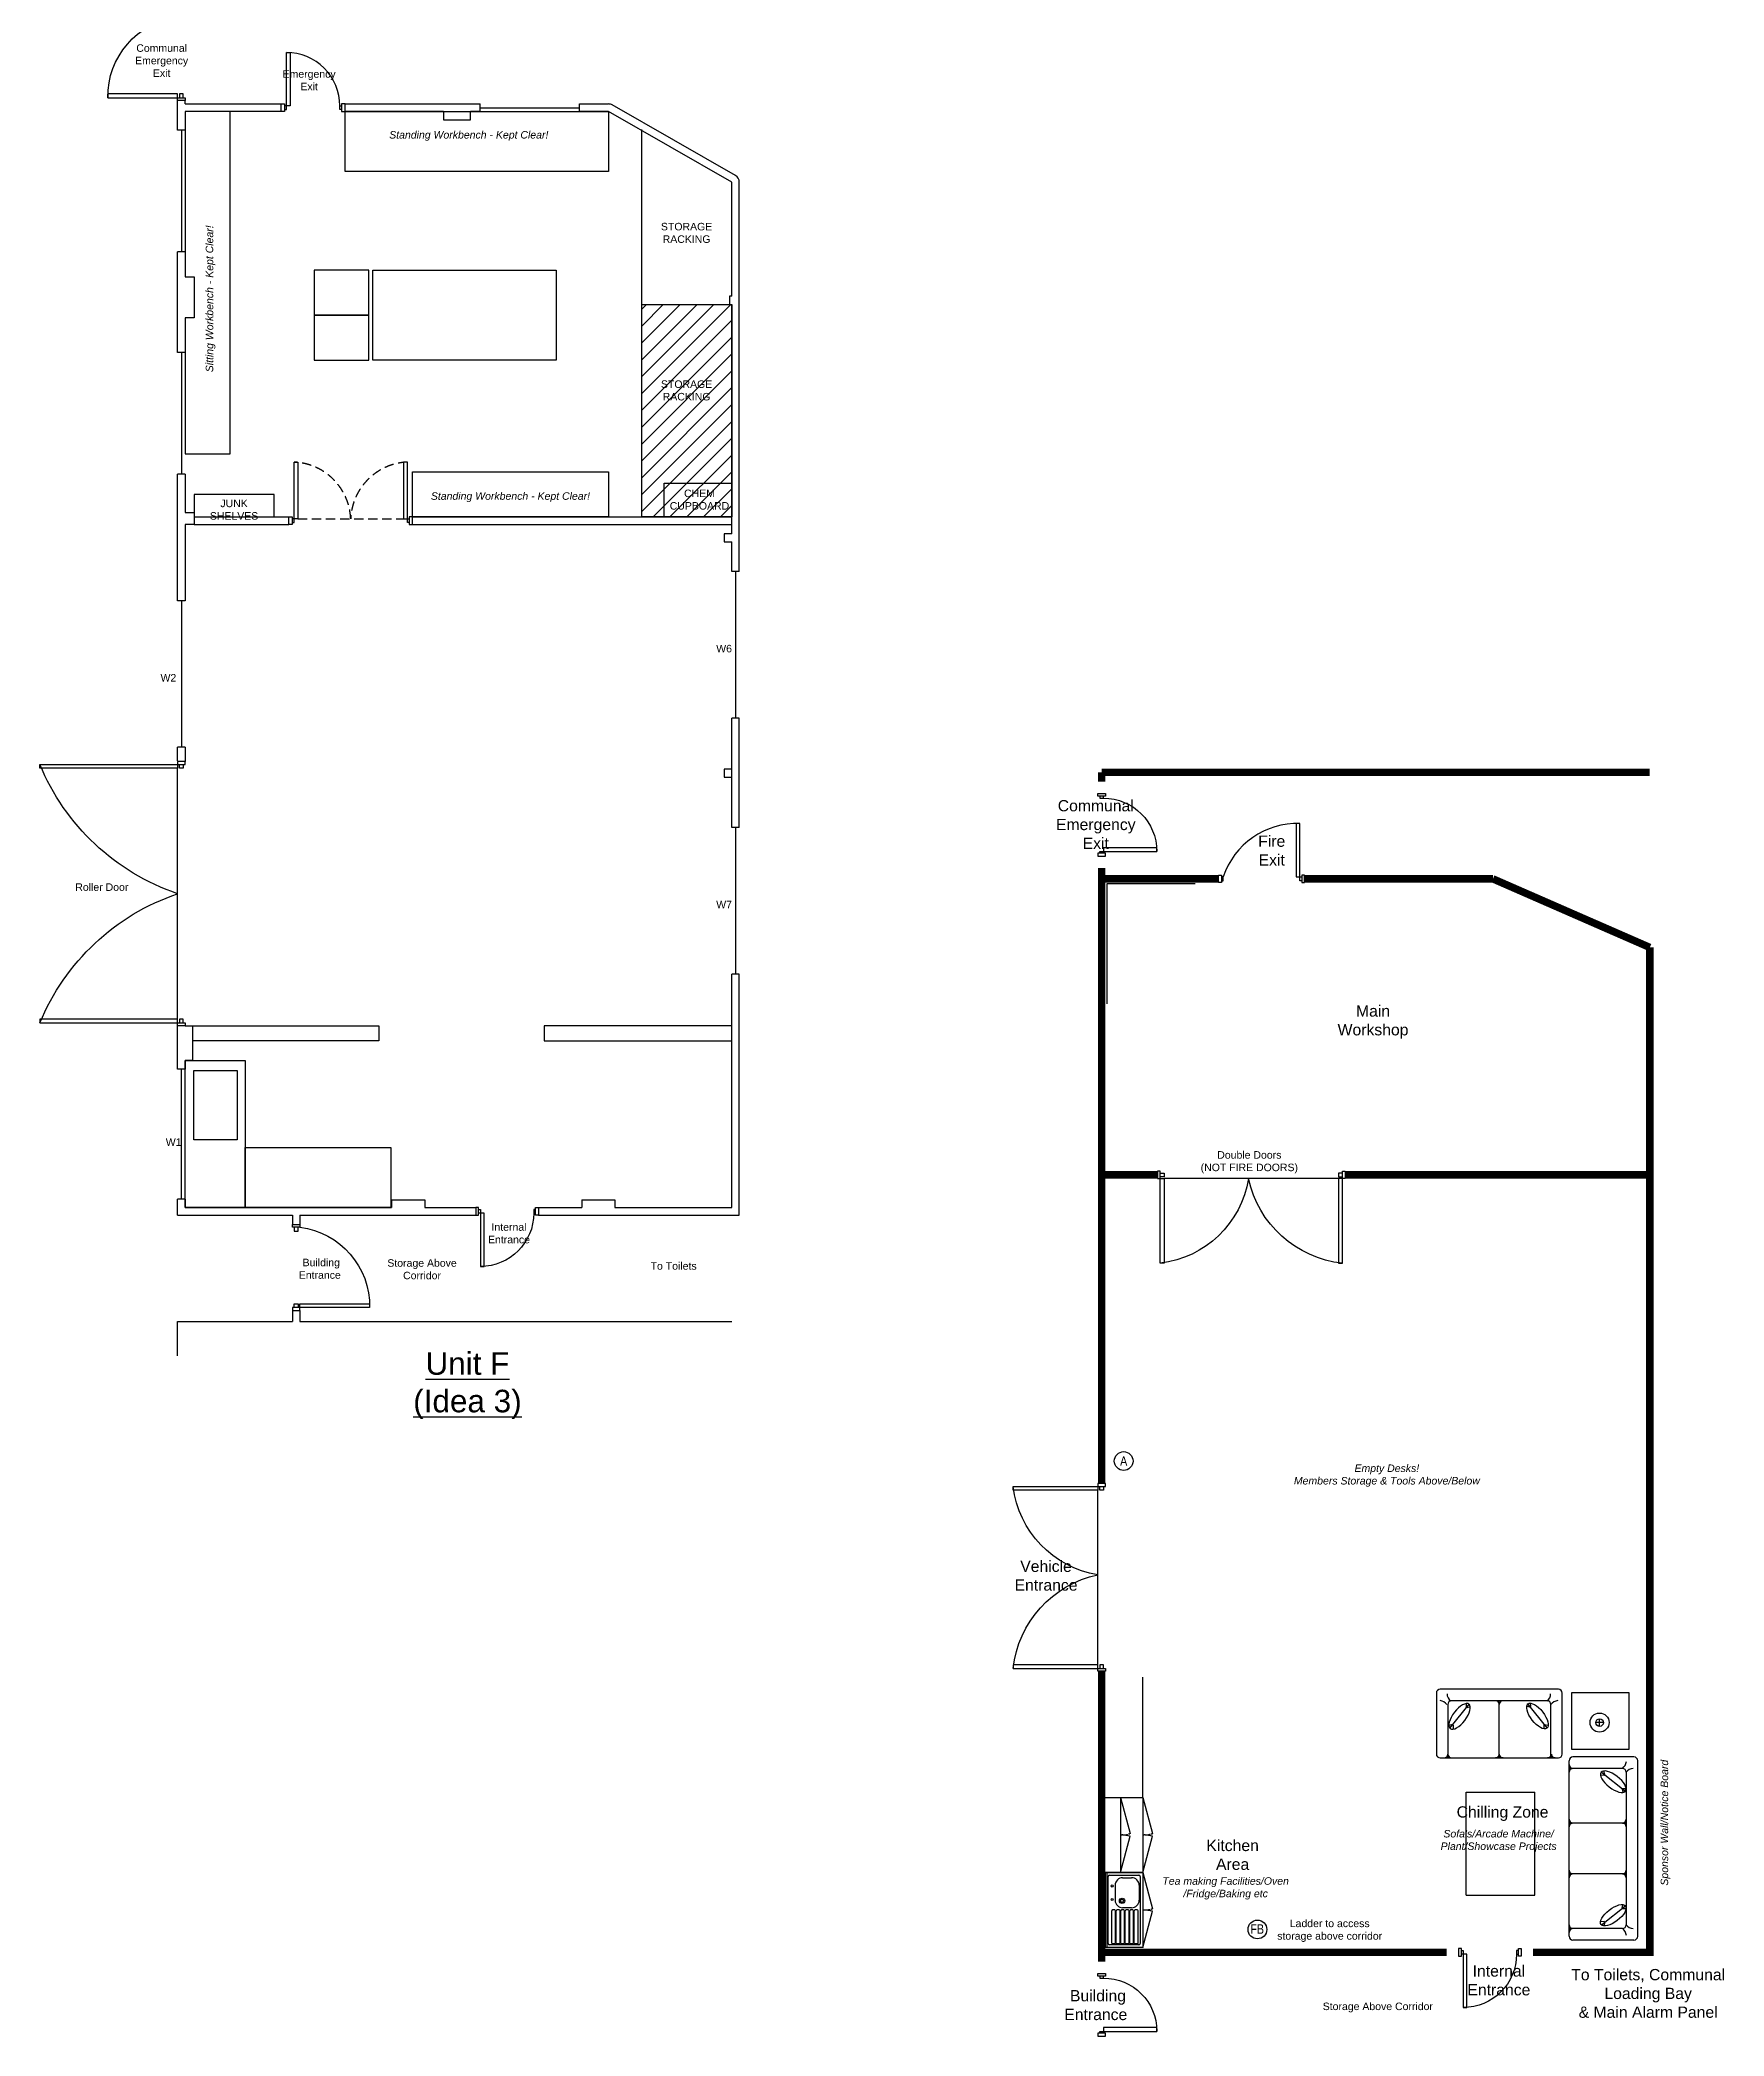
# Model space of a CAD drawing. Extents: x 174723 to 417084, y 13529 to 78714.
# Drawn here: x 207572 to 229999, y 38720 to 65312 of the extents above; entities that cross this region are included whole.
import ezdxf
from ezdxf.enums import TextEntityAlignment as Align

# ---------------------------------------------------------------- set-up
doc = ezdxf.new("R2010")
doc.units = 0
doc.linetypes.add('DASHED2', pattern=[0.375, 0.25, -0.125])
doc.linetypes.add('HIDDEN', pattern=[0.375, 0.25, -0.125])
doc.layers.get('0').update_dxf_attribs({"linetype": 'CONTINUOUS'})
for name, color, linetype in [('230-FITTINGS', 1, 'CONTINUOUS'), ('240-PLUMBING', 1, 'CONTINUOUS'), ('DIMENSIONS', 4, 'CONTINUOUS'), ('E670-FIRE', 1, 'CONTINUOUS'), ('F-3', 3, 'CONTINUOUS'), ('M1-DESKING', 34, 'CONTINUOUS'), ('ROOM_TEXT', 1, 'CONTINUOUS'), ('TIMBER', 2, 'CONTINUOUS'), ('VERIFIED_DIMENSIONS', 6, 'CONTINUOUS'), ('WALLS', 7, 'CONTINUOUS'), ('WINDOWS', 5, 'CONTINUOUS')]:
    doc.layers.add(name, color=color, linetype=linetype)
doc.styles.add('HCF_STANDARD', font='ARIALN.TTF')
doc.styles.add('ROOM_TEXT', font='arial.ttf')

# ---------------------------------------------------------------- blocks, each defined once
blk = doc.blocks.new('SINGLE_DOOR')
at = {"linetype": 'CONTINUOUS'}
for points in [[(38233, 49540), (38233, 49578), (38333, 49578), (38333, 49540)], [(38258, 49540), (38258, 49516), (38308, 49516), (38308, 49540)], [(38233, 48781), (38233, 48743), (38333, 48743), (38333, 48781)], [(38258, 48781), (38258, 48806), (38308, 48806), (38308, 48781)]]:
    blk.add_lwpolyline(points, close=True, dxfattribs=at)
blk.add_lwpolyline([(38308, 49466), (38308, 49516), (39018, 49516), (39018, 49466)], close=True)
blk.add_arc((38308, 49516), 710, 270, 360)
blk = doc.blocks.new('CHEMICAL_CUPBOARD')
at = {"layer": 'WALLS', "color": 2}
blk.add_lwpolyline([(124652, 50866), (125552, 50866), (125552, 50416), (124652, 50416)], close=True, dxfattribs=at)
at = {"layer": 'ROOM_TEXT', "insert": (125121, 50780), "char_height": 100, "width": 785.2, "attachment_point": 2, "style": 'ROOM_TEXT'}
blk.add_mtext('CHEM CUPBOARD', dxfattribs=at)
blk = doc.blocks.new('EF-HD')
at = {"color": 0, "linetype": 'BYBLOCK'}
blk.add_circle((0, 0), 2.5, dxfattribs=at)
at = {"color": 7, "style": 'HCF_STANDARD'}
for tag, p in [('IR', (-4.16, 2.54)), ('R', (4.16, 2.54))]:
    blk.add_attdef(tag, text='', height=2.5, dxfattribs=at).set_placement(p, align=Align.MIDDLE)

msp = doc.modelspace()

# ---------------------------------------------------------------- hatches: boundary and pattern name
at = {"layer": 'F-3'}
h = msp.add_hatch(color=256, dxfattribs=at)
h.paths.add_polyline_path([(227934.495, 42285.693), (227934.495, 42234.893, -0.414213562), (227985.295, 42285.693)])
h.paths.add_polyline_path([(227934.495, 42336.493), (227934.495, 42285.693), (227985.295, 42285.693, -0.414213562)])
h = msp.add_hatch(color=256, dxfattribs=at)
h.paths.add_polyline_path([(227934.495, 40880.226), (227934.495, 40829.426, -0.414213562), (227985.295, 40880.226)])
h.paths.add_polyline_path([(227934.495, 40931.026), (227934.495, 40880.226), (227985.295, 40880.226, -0.414213562)])
h.paths.add_polyline_path([(227934.495, 41557.56), (227934.495, 41506.76, -0.414213562), (227985.295, 41557.56)])
h.paths.add_polyline_path([(227934.495, 41608.36), (227934.495, 41557.56), (227985.295, 41557.56, -0.414213562)])
h.paths.add_polyline_path([(228653.281, 41557.56, -0.370963577), (228696.495, 41507.329), (228696.495, 41557.56)])
h.paths.add_polyline_path([(228645.695, 41558.129), (228696.495, 41558.129), (228696.495, 41608.929, -0.414213562)])
h.paths.add_polyline_path([(228645.695, 40880.226), (228696.495, 40880.226), (228696.495, 40931.026, -0.414213562)])
h.paths.add_polyline_path([(228645.695, 40880.226, -0.414213562), (228696.495, 40829.426), (228696.495, 40880.226)])
h.paths.add_polyline_path([(227934.495, 40202.893), (227934.495, 40152.093), (227985.295, 40152.093, -0.414213562)])
h.paths.add_polyline_path([(227934.495, 40152.093), (227934.495, 40101.293, -0.414213562), (227985.295, 40152.093)])
at = {"layer": 'WALLS'}
h = msp.add_hatch(dxfattribs=at)
h.set_pattern_fill('ANSI31', color=256, scale=50)
h.set_pattern_definition([(45, (73306.36, 9921.88), (-112.2532, 112.2532), [])])
h.paths.add_polyline_path([(216785.394, 61787.799), (215585.394, 61787.799), (215585.394, 58957.799), (216785.394, 58957.799)])

# ---------------------------------------------------------------- linework, layer by layer
at = {"linetype": 'HIDDEN', "ltscale": 500}
msp.add_line((211005.394, 58932.799), (212415.394, 58932.799), dxfattribs=at)
for points in [[(210905.393, 64433.419), (210855.394, 64433.419), (210855.394, 65143.419), (210905.393, 65143.419)], [(212004.428, 61044.549), (212004.428, 62244.549), (214444.428, 62244.549), (214444.428, 61044.549)], [(215585.394, 61787.799), (216785.394, 61787.799), (216785.394, 58957.799), (215585.394, 58957.799)], [(211005.394, 58932.799), (210955.394, 58932.799), (210955.394, 59687.799), (211005.394, 59687.799)], [(212415.394, 58932.799), (212465.394, 58932.799), (212465.394, 59687.799), (212415.394, 59687.799)], [(224301.21, 54161.55), (224351.21, 54161.55), (224351.21, 54871.55), (224301.21, 54871.55)]]:
    msp.add_lwpolyline(points, close=True)
at = {"linetype": 'CONTINUOUS'}
for points in [[(209405.393, 64542.584), (209405.393, 64592.584), (208477.693, 64592.584), (208477.693, 64542.584)], [(209505.394, 64542.584), (209505.394, 64504.584), (209405.393, 64504.584), (209405.393, 64542.584)], [(209480.393, 64542.584), (209480.393, 64592.584), (209430.393, 64592.584), (209430.393, 64542.584)], [(210830.893, 64358.419), (210785.393, 64358.419), (210785.394, 64458.419), (210830.894, 64458.419)], [(210830.893, 64383.419), (210855.393, 64383.419), (210855.394, 64433.419), (210830.894, 64433.419)], [(211589.893, 64383.419), (211565.393, 64383.419), (211565.394, 64433.419), (211589.894, 64433.419)], [(211589.893, 64358.419), (211635.393, 64358.419), (211635.394, 64458.419), (211589.894, 64458.419)], [(210930.894, 58857.799), (210885.394, 58857.799), (210885.394, 58957.799), (210930.894, 58957.799)], [(210930.894, 58882.799), (210955.394, 58882.799), (210955.394, 58932.799), (210930.894, 58932.799)], [(212489.894, 58882.799), (212465.394, 58882.799), (212465.394, 58932.799), (212489.894, 58932.799)], [(212489.894, 58857.799), (212535.394, 58857.799), (212535.394, 58957.799), (212489.894, 58957.799)], [(223304.953, 54086.55), (223266.953, 54086.55), (223266.953, 54186.55), (223304.953, 54186.55)], [(223304.953, 54111.55), (223329.453, 54111.55), (223329.453, 54161.55), (223304.953, 54161.55)], [(224375.71, 54111.55), (224351.21, 54111.55), (224351.21, 54161.55), (224375.71, 54161.55)], [(224375.71, 54086.55), (224413.71, 54086.55), (224413.71, 54186.55), (224375.71, 54186.55)], [(210933.717, 49494.567), (210933.717, 49532.567), (211033.717, 49532.567), (211033.717, 49494.567)], [(210958.717, 49494.567), (210958.717, 49444.567), (211008.717, 49444.567), (211008.717, 49494.567)], [(210933.717, 48423.81), (210933.717, 48385.81), (211033.717, 48385.81), (211033.717, 48423.81)], [(210958.717, 48423.81), (210958.717, 48473.81), (211008.717, 48473.81), (211008.717, 48423.81)], [(211033.717, 48423.81), (211033.717, 48473.81), (211961.417, 48473.811), (211961.417, 48423.811)]]:
    msp.add_lwpolyline(points, close=True, dxfattribs=at)
at = {"const_width": 100}
for points in [[(221709.962, 55554.077), (229009.962, 55554.077)], [(221709.962, 55554.077), (221709.962, 55428.839)], [(221709.962, 54282.083), (221709.962, 46079.147)], [(221709.962, 54135.925), (223266.953, 54135.925)], [(224413.71, 54135.925), (226920.55, 54135.925)], [(226920.55, 54135.925), (229009.962, 53222.117)], [(229009.962, 53222.117), (229009.962, 39835.925), (227452.972, 39835.928)], [(221723.592, 50192.246), (222453.424, 50192.245)], [(224953.427, 50192.246), (229023.592, 50192.246)], [(221709.962, 43579.144), (221709.962, 39710.687)], [(226306.215, 39835.93), (221709.962, 39835.939)]]:
    msp.add_lwpolyline(points, dxfattribs=at)
at = {"linetype": 'CONTINUOUS', "extrusion": (0, 0, -1)}
for centre, start, end in [((-209536.731, 64562.293), 358.9338277, 82.8773302), ((-210902.38, 48443.52), 97.1226698, 181.0661723)]:
    msp.add_arc(centre, 1059.221, start, end, dxfattribs=at)
for centre, radius, start, end in [((210855.393, 64433.419), 710, 359.9999731, 89.9999969), ((224312.003, 53837.771), 1034.522, 87.8280518, 161.761447)]:
    msp.add_arc(centre, radius, start, end)
at = {"linetype": 'HIDDEN', "ltscale": 500}
for centre, start, end in [((210921.852, 58899.258), 2.4356259, 87.564346), ((212498.935, 58899.258), 92.435654, 177.5643741)]:
    msp.add_arc(centre, 789.254, start, end, dxfattribs=at)
at = {"layer": '230-FITTINGS'}
for p, q in [((221759.962, 41899.476), (222259.962, 41899.476)), ((221759.962, 41899.476), (221959.962, 41899.476)), ((221959.962, 41899.476), (221959.962, 40899.476)), ((221959.962, 41899.476), (222089.372, 41416.513)), ((222259.962, 41899.476), (222389.372, 41416.513)), ((222259.962, 41899.476), (222259.962, 40899.476)), ((221959.962, 40899.476), (222089.372, 41382.439)), ((222259.962, 40899.476), (222389.372, 41382.439)), ((222259.962, 40899.476), (221759.962, 40899.476)), ((221959.962, 40899.476), (221759.962, 40899.476)), ((222259.962, 40899.476), (222389.372, 40416.513)), ((222259.962, 39899.476), (222389.372, 40382.439))]:
    msp.add_line(p, q, dxfattribs=at)
at = {"layer": '230-FITTINGS', "color": 6, "linetype": 'DASHED2'}
for centre, start, end in [((221959.962, 41899.476), 270, 285), ((221959.962, 40899.476), 75, 90), ((222259.962, 41899.476), 270, 285), ((222259.962, 40899.476), 75, 90), ((222259.962, 40899.476), 270, 285), ((222259.962, 39899.476), 75, 90)]:
    msp.add_arc(centre, 500, start, end, dxfattribs=at)
at = {"layer": '240-PLUMBING'}
for p, q in [((221759.962, 39899.476), (221759.962, 40899.476)), ((221759.962, 40899.476), (222259.962, 40899.476)), ((221779.962, 40899.476), (221779.962, 39899.476)), ((221794.962, 39954.476), (221794.962, 40844.476)), ((221814.962, 40864.476), (222204.962, 40864.476)), ((221889.962, 40729.476), (221889.962, 40529.476)), ((221989.962, 40829.476), (222109.962, 40829.476)), ((222209.962, 40729.476), (222209.962, 40529.476)), ((222224.962, 40844.476), (222224.962, 39954.476)), ((222259.962, 40899.476), (222259.962, 39899.476)), ((222259.962, 40899.476), (222259.962, 39899.476)), ((222109.962, 40429.476), (221989.962, 40429.476)), ((221844.962, 39959.476), (221844.962, 40389.476)), ((221884.962, 40399.476), (221854.962, 40399.476)), ((221894.962, 39959.476), (221894.962, 40389.476)), ((221904.962, 39959.476), (221904.962, 40389.476)), ((221944.962, 40399.476), (221914.962, 40399.476)), ((221954.962, 39959.476), (221954.962, 40389.476)), ((221964.962, 39959.476), (221964.962, 40389.476)), ((222004.962, 40399.476), (221974.962, 40399.476)), ((222014.962, 39959.476), (222014.962, 40389.476)), ((222024.962, 39959.476), (222024.962, 40389.476)), ((222064.962, 40399.476), (222034.962, 40399.476)), ((222074.962, 39959.476), (222074.962, 40389.476)), ((222084.962, 39959.476), (222084.962, 40389.476)), ((222124.962, 40399.476), (222094.962, 40399.476)), ((222134.962, 39959.476), (222134.962, 40389.476)), ((222144.962, 39959.476), (222144.962, 40389.476)), ((222184.962, 40399.476), (222154.962, 40399.476)), ((222194.962, 39959.476), (222194.962, 40389.476)), ((222259.962, 39899.476), (221759.962, 39899.476)), ((222204.962, 39934.476), (221814.962, 39934.476)), ((221884.962, 39949.476), (221854.962, 39949.476)), ((221944.962, 39949.476), (221914.962, 39949.476)), ((222004.962, 39949.476), (221974.962, 39949.476)), ((222064.962, 39949.476), (222034.962, 39949.476)), ((222124.962, 39949.476), (222094.962, 39949.476)), ((222184.962, 39949.476), (222154.962, 39949.476))]:
    msp.add_line(p, q, dxfattribs=at)
for centre, radius in [((221849.962, 40719.476), 15), ((221849.962, 40539.476), 15), ((221981.962, 40521.476), 35), ((221981.962, 40521.476), 20)]:
    msp.add_circle(centre, radius, dxfattribs=at)
for centre, radius, start, end in [((221814.962, 40844.476), 20, 90, 180), ((221989.962, 40729.476), 100, 90, 180), ((222109.962, 40729.476), 100, 0, 90), ((222204.962, 40844.476), 20, 0, 90), ((221989.962, 40529.476), 100, 180, 270), ((222109.962, 40529.476), 100, 270, 0), ((221854.962, 40389.476), 10, 90, 180), ((221884.962, 40389.476), 10, 0, 90), ((221914.962, 40389.476), 10, 90, 180), ((221944.962, 40389.476), 10, 0, 90), ((221974.962, 40389.476), 10, 90, 180), ((222004.962, 40389.476), 10, 0, 90), ((222034.962, 40389.476), 10, 90, 180), ((222064.962, 40389.476), 10, 0, 90), ((222094.962, 40389.476), 10, 90, 180), ((222124.962, 40389.476), 10, 0, 90), ((222154.962, 40389.476), 10, 90, 180), ((222184.962, 40389.476), 10, 0, 90), ((221814.962, 39954.476), 20, 180, 270), ((221854.962, 39959.476), 10, 180, 270), ((221884.962, 39959.476), 10, 270, 0), ((221914.962, 39959.476), 10, 180, 270), ((221944.962, 39959.476), 10, 270, 0), ((221974.962, 39959.476), 10, 180, 270), ((222004.962, 39959.476), 10, 270, 0), ((222034.962, 39959.476), 10, 180, 270), ((222064.962, 39959.476), 10, 270, 0), ((222094.962, 39959.476), 10, 180, 270), ((222124.962, 39959.476), 10, 270, 0), ((222154.962, 39959.476), 10, 180, 270), ((222184.962, 39959.476), 10, 270, 0), ((222204.962, 39954.476), 20, 270, 0)]:
    msp.add_arc(centre, radius, start, end, dxfattribs=at)
at = {"layer": 'E670-FIRE'}
msp.add_circle((223784.841, 40140.161), 125, dxfattribs=at)
at = {"layer": 'F-3'}
for p, q in [((226167.41, 43289.231), (226167.41, 42476.431)), ((227793.01, 43340.031), (226218.21, 43340.031)), ((226319.81, 43136.831), (226319.81, 42425.631)), ((226349.029, 42821.581), (226609.087, 43145.144)), ((227640.61, 43187.631), (226370.61, 43187.631)), ((226566.916, 43104.588), (226567.774, 43153.184)), ((226576.828, 43096.969), (226623.569, 43110.298)), ((227056.41, 43187.631), (226954.81, 43187.631)), ((227005.61, 42425.631), (227005.61, 43187.631)), ((227005.61, 43136.831), (227005.61, 43187.631)), ((227005.61, 43136.831), (227005.61, 43187.631)), ((227413.679, 43101.226), (227366.939, 43114.555)), ((227641.479, 42825.839), (227381.421, 43149.401)), ((227423.592, 43108.846), (227422.734, 43157.442)), ((227691.41, 42425.631), (227691.41, 43136.831)), ((227843.81, 42476.431), (227843.81, 43289.231)), ((227970.146, 42536.571), (227970.146, 43298.571)), ((227970.146, 43298.571), (228732.146, 43298.571)), ((228732.146, 43298.571), (228732.146, 42536.571)), ((226383.135, 42868.413), (226336.239, 42855.641)), ((226392.957, 42860.676), (226391.52, 42812.093)), ((227597.551, 42864.933), (227598.988, 42816.351)), ((227607.373, 42872.67), (227654.268, 42859.898)), ((228391.729, 42896.313), (228290.129, 42896.313)), ((228340.929, 42845.513), (228340.929, 42947.113)), ((226218.21, 42425.631), (227793.01, 42425.631)), ((226271.178, 42425.631), (226372.778, 42425.631)), ((226321.978, 42476.431), (226321.978, 42425.631)), ((226321.978, 42476.431), (226321.978, 42425.631)), ((227056.41, 42425.631), (226954.81, 42425.631)), ((227005.61, 42476.431), (227005.61, 42425.631)), ((227005.61, 42476.431), (227005.61, 42425.631)), ((227749.716, 42425.631), (227648.116, 42425.631)), ((227698.916, 42476.431), (227698.916, 42425.631)), ((227698.916, 42476.431), (227698.916, 42425.631)), ((227934.495, 40050.493), (227934.495, 42387.293)), ((228645.695, 42285.693), (227934.495, 42285.693)), ((227985.295, 42285.693), (227934.495, 42285.693)), ((228732.146, 42536.571), (227970.146, 42536.571)), ((228798.095, 42438.093), (227985.295, 42438.093)), ((228848.895, 40050.493), (228848.895, 42387.293)), ((228404.349, 42192.65), (228355.767, 42194.086)), ((228365.255, 42236.577), (228688.817, 41976.52)), ((228412.086, 42202.471), (228399.314, 42249.367)), ((228648.262, 42018.691), (228696.858, 42017.832)), ((228696.495, 42234.893), (228696.495, 40202.893)), ((226562.895, 41968.431), (227477.295, 41968.431)), ((226562.895, 40596.831), (226562.895, 41968.431)), ((227477.295, 40596.831), (227477.295, 41968.431)), ((228640.642, 42008.778), (228653.971, 41962.037)), ((228696.495, 41557.56), (227934.495, 41557.56)), ((227985.295, 41557.56), (227934.495, 41557.56)), ((228645.695, 41558.129), (228696.495, 41558.129)), ((228645.695, 41558.129), (228696.495, 41558.129)), ((228696.495, 41507.329), (228696.495, 41608.929)), ((227934.495, 40829.426), (227934.495, 40931.026)), ((228696.495, 40880.226), (227934.495, 40880.226)), ((227985.295, 40880.226), (227934.495, 40880.226)), ((227985.295, 40880.226), (227934.495, 40880.226)), ((228645.695, 40880.226), (228696.495, 40880.226)), ((228645.695, 40880.226), (228696.495, 40880.226)), ((228696.495, 40829.426), (228696.495, 40931.026)), ((226562.895, 40596.831), (227477.295, 40596.831)), ((228365.255, 40201.209), (228688.817, 40461.267)), ((228640.642, 40429.008), (228653.971, 40475.749)), ((228648.262, 40419.096), (228696.858, 40419.954)), ((227934.495, 40101.293), (227934.495, 40202.893)), ((228404.349, 40245.136), (228355.767, 40243.7)), ((228412.086, 40235.315), (228399.314, 40188.419)), ((228645.695, 40152.093), (227934.495, 40152.093)), ((227985.295, 40152.093), (227934.495, 40152.093)), ((227985.295, 40152.093), (227934.495, 40152.093)), ((228798.095, 39999.693), (227985.295, 39999.693))]:
    msp.add_line(p, q, dxfattribs=at)
for radius in [127, 50.8]:
    msp.add_circle((228340.929, 42896.313), radius, dxfattribs=at)
for centre, radius, start, end in [((226218.21, 43289.231), 50.8, 90, 180), ((226200.523, 43052.454), 136.933, 38.0383235, 83.356784), ((226418.196, 43278.123), 108.041, 180.1326249, 236.8852648), ((226370.61, 43136.831), 50.8, 90, 180), ((226954.81, 43136.831), 50.8, 0, 90), ((227056.41, 43136.831), 50.8, 90, 180), ((227581.585, 43278.123), 108.041, 303.1147352, 359.8673751), ((227640.61, 43136.831), 50.8, 0, 90), ((227799.258, 43052.454), 136.933, 96.643216, 141.9616765), ((227793.01, 43289.231), 50.8, 0, 90), ((226218.21, 42476.431), 50.8, 180, 270), ((226271.178, 42476.431), 50.8, 270, 0), ((226372.778, 42476.431), 50.8, 180, 270), ((226954.81, 42476.431), 50.8, 270, 0), ((227056.41, 42476.431), 50.8, 180, 270), ((227648.116, 42476.431), 50.8, 270, 0), ((227749.716, 42476.431), 50.8, 180, 270), ((227793.01, 42476.431), 50.8, 270, 0), ((227985.295, 42387.293), 50.8, 90, 180), ((227985.295, 42336.493), 50.8, 180, 270), ((227985.295, 42234.893), 50.8, 90, 180), ((228561.318, 42393.541), 136.933, 308.0383235, 353.356784), ((228645.695, 42234.893), 50.8, 0, 90), ((228786.987, 42175.869), 108.041, 90.1326249, 146.8852648), ((228798.095, 42387.293), 50.8, 0, 90), ((227985.295, 41608.36), 50.8, 180, 270), ((227985.295, 41506.76), 50.8, 90, 180), ((228645.695, 41608.929), 50.8, 270, 0), ((228645.695, 41507.329), 50.8, 0, 90), ((227985.295, 40931.026), 50.8, 180, 270), ((227985.295, 40829.426), 50.8, 90, 180), ((228645.695, 40931.026), 50.8, 270, 0), ((228645.695, 40829.426), 50.8, 0, 90), ((227985.295, 40202.893), 50.8, 180, 270), ((228645.695, 40202.893), 50.8, 270, 0), ((228786.987, 40261.918), 108.041, 213.1147352, 269.8673751), ((227985.295, 40101.293), 50.8, 90, 180), ((227985.295, 40050.493), 50.8, 180, 270), ((228561.318, 40044.245), 136.933, 6.643216, 51.9616765), ((228798.095, 40050.493), 50.8, 270, 0)]:
    msp.add_arc(centre, radius, start, end, dxfattribs=at)
at = {"layer": 'F-3', "extrusion": (0, 0, -1)}
for centre, major_axis in [((226476.926, 42979.105), (-124.898, -162.145)), ((228522.779, 42108.68), (-162.145, 124.898))]:
    msp.add_ellipse(centre, major_axis=major_axis, ratio=0.42932597, dxfattribs=at)
at = {"layer": 'F-3'}
for centre, major_axis in [((227513.581, 42983.363), (124.898, -162.145)), ((228522.779, 40329.106), (-162.145, -124.898))]:
    msp.add_ellipse(centre, major_axis=major_axis, ratio=0.42932597, dxfattribs=at)
for p in [(226999.891, 43187.631), (226327.697, 42425.631), (226999.891, 42425.631), (227693.197, 42425.631), (228696.495, 41563.848), (228696.495, 41563.409), (228696.495, 40885.945)]:
    msp.add_point(p, dxfattribs=at)
at = {"layer": 'M1-DESKING', "linetype": 'CONTINUOUS'}
for p, q in [((221777.558, 54070.528), (221777.558, 52470.528)), ((222957.558, 54070.528), (221777.558, 54070.528)), ((222259.962, 41899.476), (222259.962, 43502.317))]:
    msp.add_line(p, q, dxfattribs=at)
at = {"layer": 'ROOM_TEXT'}
for p, q in [((207572.057, 55659.798), (209405.393, 55659.799)), ((207572.057, 55609.798), (207572.057, 55659.798)), ((209405.393, 55609.799), (207572.057, 55609.798)), ((209505.394, 55697.799), (209405.393, 55697.799)), ((209405.393, 55697.799), (209405.393, 55659.799)), ((209405.393, 55659.799), (209505.394, 55659.799)), ((209405.393, 55659.799), (209405.393, 55609.799)), ((209405.393, 52265.799), (209405.393, 55609.799)), ((209430.393, 55609.799), (209430.393, 55659.799)), ((209430.393, 55659.799), (209480.393, 55659.799)), ((209480.393, 55609.799), (209430.393, 55609.799)), ((209480.393, 55659.799), (209480.393, 55609.799)), ((209505.394, 55659.799), (209505.394, 55697.799)), ((209405.393, 52265.799), (207572.057, 52265.799)), ((207572.057, 52265.799), (207572.057, 52215.799)), ((207572.057, 52215.799), (209405.393, 52215.799)), ((209405.393, 52215.799), (209405.393, 52265.799)), ((209405.393, 52177.799), (209405.393, 52215.799)), ((209405.393, 52215.799), (209505.394, 52215.799)), ((209505.394, 52177.799), (209405.393, 52177.799)), ((209480.393, 52265.799), (209430.393, 52265.799)), ((209430.393, 52265.799), (209430.393, 52215.799)), ((209430.393, 52215.799), (209480.393, 52215.799)), ((209480.393, 52215.799), (209480.393, 52265.799)), ((209505.394, 52215.799), (209505.394, 52177.799)), ((224865.427, 50142.246), (222541.424, 50142.246)), ((221659.962, 43667.145), (221659.962, 45991.147))]:
    msp.add_line(p, q, dxfattribs=at)
for points in [[(222491.424, 50242.247), (222453.424, 50242.247), (222453.424, 50142.246), (222491.424, 50142.246)], [(222491.424, 50217.246), (222541.424, 50217.246), (222541.424, 50167.246), (222491.424, 50167.246)], [(222491.424, 50142.246), (222541.424, 50142.246), (222541.425, 49014.546), (222491.425, 49014.546)], [(224915.427, 50217.246), (224865.427, 50217.246), (224865.427, 50167.246), (224915.427, 50167.246)], [(224915.427, 50142.246), (224865.427, 50142.246), (224865.427, 49014.546), (224915.427, 49014.546)], [(224915.427, 50242.247), (224953.427, 50242.247), (224953.427, 50142.246), (224915.427, 50142.246)], [(221659.962, 46041.147), (221659.962, 45991.147), (220532.262, 45991.147), (220532.262, 46041.147)], [(221759.963, 46041.147), (221759.963, 46079.147), (221659.962, 46079.147), (221659.962, 46041.147)], [(221734.962, 46041.147), (221734.962, 45991.147), (221684.962, 45991.147), (221684.962, 46041.147)], [(221659.962, 43617.145), (221659.962, 43667.145), (220532.262, 43667.145), (220532.262, 43617.145)], [(221759.963, 43617.144), (221759.963, 43579.144), (221659.962, 43579.145), (221659.962, 43617.145)], [(221734.962, 43617.144), (221734.962, 43667.144), (221684.962, 43667.144), (221684.962, 43617.144)]]:
    msp.add_lwpolyline(points, close=True, dxfattribs=at)
at = {"layer": 'ROOM_TEXT', "extrusion": (0, 0, -1)}
for centre, radius, start, end in [((-210388.242, 56821.129), 3046.241, 288.8228385, 337.5898583), ((-210388.242, 51054.469), 3046.241, 22.4101428, 71.1771641), ((-222328.127, 50360.977), 1356.297, 189.2806267, 263.0848407), ((-225072.894, 50444.171), 1438.27, 276.2855531, 347.882249), ((-221878.693, 46204.444), 1356.297, 279.2806267, 353.0848407), ((-221961.887, 43459.678), 1438.27, 6.2855531, 77.882249)]:
    msp.add_arc(centre, radius, start, end, dxfattribs=at)
at = {"layer": 'TIMBER'}
for points in [[(216835.393, 58229.284), (216835.393, 56277.331)], [(209455.393, 57840.463), (209455.393, 55888.511)], [(216835.393, 54819.076), (216835.393, 52867.123)], [(209605.394, 52177.799), (212085.394, 52177.799), (212085.394, 51977.799), (209605.394, 51977.799)], [(216785.394, 52177.799), (214285.394, 52177.799), (214285.394, 51977.799), (216785.394, 51977.799)], [(209455.393, 49867.368), (209455.393, 51599.315)]]:
    msp.add_lwpolyline(points, dxfattribs=at)
msp.add_lwpolyline([(209621.807, 51583.838), (210197.572, 51583.838), (210197.572, 50661.256), (209621.807, 50661.256)], close=True, dxfattribs=at)
at = {"layer": 'VERIFIED_DIMENSIONS'}
msp.add_lwpolyline([(209625.394, 59796.547), (210105.394, 59796.547), (210105.394, 64358.419), (209505.394, 64358.419), (209505.394, 62157.799), (209625.394, 62157.799), (209625.394, 61607.799), (209565.394, 61607.799), (209505.394, 61607.799), (209505.394, 59796.547), (209625.394, 59796.547), (209625.394, 59796.547)], dxfattribs=at)
for points in [[(211635.394, 63558.419), (211635.394, 64358.419), (215145.394, 64358.419), (215145.394, 63558.418)], [(212535.395, 58957.799), (212535.395, 59557.799), (215145.394, 59557.799), (215145.394, 58957.799)]]:
    msp.add_lwpolyline(points, close=True, dxfattribs=at)
at = {"layer": 'WALLS'}
for p, q in [((209405.393, 64107.795), (209405.393, 64504.584)), ((209505.393, 64458.419), (209505.394, 64504.584)), ((209405.393, 61147.799), (209405.393, 62487.8)), ((209405.393, 58405.678), (209405.393, 59527.801)), ((209405.393, 57840.463), (209405.393, 59527.801)), ((210885.394, 58857.799), (210885.394, 58957.799)), ((212535.395, 58857.799), (212535.395, 58957.799)), ((216885.394, 58229.284), (216785.394, 58229.284)), ((209505.394, 57840.463), (209405.393, 57840.463)), ((216885.394, 56277.331), (216785.394, 56277.331)), ((209505.394, 55888.511), (209405.393, 55888.511)), ((209405.394, 55709.763), (209405.394, 55888.511)), ((216885.394, 54819.076), (216785.394, 54819.076)), ((216885.394, 52867.123), (216785.394, 52867.123)), ((209405.393, 51599.315), (209405.393, 52177.799)), ((209505.394, 51599.315), (209405.393, 51599.315)), ((209505.394, 49867.368), (209405.393, 49867.368)), ((209405.393, 49657.798), (209405.393, 49867.368)), ((212255.394, 49857.799), (212255.394, 49757.799)), ((212255.394, 49857.799), (212695.394, 49857.799)), ((212695.394, 49857.799), (212695.394, 49757.799)), ((214786.881, 49857.799), (214786.881, 49757.799)), ((214786.881, 49857.799), (215226.881, 49857.799)), ((215226.881, 49857.799), (215226.881, 49757.799))]:
    msp.add_line(p, q, dxfattribs=at)
for points in [[(209505.393, 64458.419), (210785.394, 64458.419)], [(210785.394, 64358.419), (209505.394, 64358.419), (209505.394, 64107.795)], [(211635.394, 64458.419), (213435.396, 64458.419)], [(212945.394, 64358.419), (211635.394, 64358.419)], [(212945.394, 64358.419), (212945.394, 64248.419), (213305.394, 64248.419), (213305.394, 64358.419)], [(213435.396, 64358.419), (213305.394, 64358.419)], [(213435.396, 64358.419), (213435.396, 64458.419)], [(214755.398, 64458.419), (215145.394, 64458.419)], [(214755.398, 64358.419), (214755.398, 64458.419)], [(215145.394, 64358.419), (214755.398, 64358.419)], [(216785.394, 63417.799), (215145.394, 64358.419), (215145.394, 64358.419)], [(216833.808, 63505.298), (215193.808, 64445.918)], [(209505.394, 64107.795), (209405.393, 64107.795)], [(215585.394, 61787.799), (215585.394, 64117.765)], [(216785.394, 61897.799), (216785.394, 63417.799)], [(216885.394, 58229.284), (216885.394, 63417.799)], [(209505.394, 62487.8), (209405.393, 62487.8)], [(209505.394, 62487.8), (209505.394, 62157.799)], [(209505.394, 62157.799), (209625.394, 62157.799), (209625.394, 61607.799), (209505.394, 61607.799)], [(216785.394, 61897.799), (216755.394, 61897.799), (216755.394, 61787.799), (216785.394, 61787.799)], [(216785.394, 58730.299), (216785.394, 61787.799)], [(209505.394, 61607.799), (209505.394, 61147.799)], [(209505.394, 61147.799), (209405.393, 61147.799)], [(209505.394, 59527.801), (209405.393, 59527.801)], [(209505.394, 59527.801), (209505.394, 59017.799)], [(209505.394, 59017.799), (209625.394, 59017.799), (209625.394, 58857.799), (209505.394, 58857.799)], [(209505.394, 58857.799), (209505.394, 58405.678)], [(209505.394, 58857.799), (209505.394, 57840.463)], [(209625.394, 58957.799), (210885.394, 58957.799)], [(209625.394, 58857.799), (210885.394, 58857.799)], [(212535.395, 58957.799), (216785.394, 58957.799)], [(212535.395, 58857.799), (216785.394, 58857.799)], [(216785.394, 58730.299), (216685.394, 58730.299), (216685.394, 58625.299), (216785.394, 58625.299)], [(216785.394, 58229.284), (216785.394, 58625.299)], [(216785.394, 54819.076), (216785.394, 56277.331)], [(216885.394, 54819.076), (216885.394, 56277.331)], [(209505.394, 55888.511), (209505.394, 55697.799)], [(216785.394, 55596.545), (216685.394, 55596.545), (216685.394, 55491.545), (216785.394, 55491.545)], [(215226.881, 49757.799), (216785.394, 49757.799), (216785.394, 52867.123)], [(216785.394, 49657.798), (216885.394, 49657.798), (216885.394, 52867.123)], [(209505.394, 52177.799), (209605.394, 52177.799), (209605.394, 51717.799), (209505.394, 51717.799)], [(209505.394, 51717.799), (209505.394, 51599.315)], [(209505.394, 51599.315), (209505.394, 51717.799), (210305.394, 51717.799), (210305.394, 49757.799), (209505.394, 49757.799), (209505.394, 51599.315)], [(210423.877, 49757.799), (210305.394, 49757.799), (210305.394, 50557.799), (212245.394, 50557.799), (212245.394, 49757.799), (210423.877, 49757.799)], [(209505.394, 49867.368), (209505.394, 49757.799), (212255.394, 49757.799)], [(212695.394, 49757.799), (213375.394, 49757.799)], [(214210.394, 49757.799), (214786.881, 49757.799)], [(209405.393, 49657.798), (210933.717, 49657.798)], [(210933.717, 49657.798), (210933.717, 49532.567)], [(211033.717, 49657.798), (211033.717, 49532.567)], [(211033.717, 49657.798), (213375.394, 49657.798)], [(214210.394, 49657.798), (216785.393, 49657.798)], [(209405.393, 48239.652), (210933.717, 48239.652)], [(209405.393, 47780.405), (209405.393, 48239.652)], [(210933.717, 48385.81), (210933.717, 48239.652)], [(211033.717, 48385.81), (211033.717, 48239.652)], [(211033.717, 48239.652), (216785.394, 48239.652)]]:
    msp.add_lwpolyline(points, dxfattribs=at)
for points in [[(211222.643, 61644.549), (211950.706, 61644.549), (211950.706, 62244.549), (211222.643, 62244.549)], [(211222.643, 61044.549), (211950.706, 61044.549), (211950.706, 61644.549), (211222.643, 61644.549)], [(209625.394, 58957.799), (210691.394, 58957.799), (210691.394, 59257.799), (209625.394, 59257.799)]]:
    msp.add_lwpolyline(points, close=True, dxfattribs=at)
for centre, start, end in [((215145.394, 64358.419), 61.0436252, 90), ((216785.394, 63417.799), 0, 61.0436252)]:
    msp.add_arc(centre, 100, start, end, dxfattribs=at)
at = {"layer": 'WINDOWS'}
msp.add_line((213435.396, 64408.419), (214755.398, 64408.419), dxfattribs=at)
for points in [[(209455.393, 64107.795), (209455.393, 62487.8)], [(209455.393, 61147.799), (209455.393, 59527.801)]]:
    msp.add_lwpolyline(points, dxfattribs=at)

# ---------------------------------------------------------------- block references
at = {"layer": 'E670-FIRE'}
ref = msp.add_blockref('EF-HD', (222003.639, 46380.431), dxfattribs=dict(at, xscale=50, yscale=50, zscale=50))
ref.add_attrib('?', 'A', dxfattribs={"layer": '0', "color": 7, "height": 125, "style": 'HCF_STANDARD'}).set_placement((222003.639, 46380.431), align=Align.MIDDLE)
at = {"layer": 'ROOM_TEXT', "xscale": -1}
for p, rotation in [((183427.277, 104016.384), 180), ((262953.817, 87990.484), 90), ((276040.517, 78117.985), 90), ((183427.277, 88298.232), 180)]:
    msp.add_blockref('SINGLE_DOOR', p, dxfattribs=dict(at, rotation=rotation))
at = {"layer": 'WALLS'}
msp.add_blockref('CHEMICAL_CUPBOARD', (91233.779, 8541.519), dxfattribs=at)

# ---------------------------------------------------------------- texts
at = {"color": 7, "style": 'HCF_STANDARD'}
msp.add_attdef('FB', text='', height=125, dxfattribs=at).set_placement((223781.773, 40146.448), align=Align.MIDDLE)
at = {"layer": 'DIMENSIONS', "insert": (213264.932, 47829.503), "char_height": 300, "width": 5067.49975, "attachment_point": 2, "style": 'ROOM_TEXT'}
msp.add_mtext('{\\LUnit F\\P(Idea 3)}', dxfattribs=at)
at = {"layer": 'ROOM_TEXT', "style": 'ROOM_TEXT'}
for s, insert, char_height, width, attachment_point in [('Communal Emergency Exit', (209192.796, 65253.38), 100, 785.19937, 2), ('Emergency Exit', (211156.702, 64908.086), 100, 785.19937, 2), ('{\\fArial|b0|i1|c0|p34;Standing Workbench - Kept Clear!}', (213283.092, 64097.927), 100, 3150.7645, 2), ('STORAGE RACKING', (216183.162, 62874.89), 100, 918.51607, 2), ('STORAGE RACKING', (216183.162, 60776.147), 100, 918.51607, 2), ('JUNK SHELVES', (210157.235, 59187.559), 100, 785.19937, 2), ('{\\fArial|b0|i1|c0|p34;Standing Workbench - Kept Clear!}', (213837.562, 59285.418), 100, 3150.7645, 2), ('W6', (216682.763, 57253.308), 100, 785.19937, 2), ('W2', (209282.763, 56864.487), 100, 785.19937, 2), ('Communal Emergency Exit', (221632.212, 55185.413), 150, 1065.82009, 2), ('Fire \\PExit', (223975.36, 54311.396), 150, 667.43754, 8), ('Roller Door', (208396.125, 54075.791), 100, 785.19937, 2), ('W7', (216682.763, 53843.1), 100, 785.19937, 2), ('Main Workshop', (225324.31, 52450.931), 150, 1065.82009, 2), ('W1', (209352.763, 50678.557), 100, 785.19937, 2), ('Double Doors \\P(NOT FIRE DOORS)', (223676.889, 50508.529), 100, 1569.41341, 2), ('Internal \\PEntrance', (213818.368, 49547.513), 100, 785.19937, 2), (' Building Entrance', (211298.86, 49074.986), 100, 785.19937, 2), ('Storage Above \\PCorridor', (212660.374, 49068.693), 100, 1261.52717, 2), ('To Toilets', (216010.669, 49029.381), 100, 785.19937, 2), ('{\\fArial|b0|i1|c0|p34;Empty Desks!\\PMembers Storage & Tools Above/Below}', (225508.501, 46334.528), 100, 3150.7645, 2), ('Vehicle Entrance', (220969.702, 45053.441), 150, 1065.82009, 2), ('Chilling Zone', (227048.908, 41780.651), 150, 1224.28082, 2), ('Kitchen Area', (223454.407, 41334.273), 150, 1065.82009, 2), ("{\\fArial|b0|i1|c0|p34;Sofa's/Arcade Machine/\\PPlant/Showcase Projects}", (226996.796, 41465.856), 100, 1643.78822, 2), ('{\\fArial|b0|i1|c0|p34;Tea making Facilities/Oven\\P/Fridge/Baking etc}', (223361.346, 40835.565), 100, 3150.7645, 2), ('Ladder to access \\Pstorage above corridor', (224747.068, 40271.026), 100, 3150.7645, 2), ('Internal Entrance', (227000.108, 39662.231), 150, 1065.82009, 2), ('To Toilets, Communal Loading Bay\\P& Main Alarm Panel', (228987.999, 39613.587), 150, 2704.45763, 2), (' Building Entrance', (221632.212, 39332.853), 150, 1065.82009, 2), ('Storage Above Corridor', (225388.008, 39165.986), 100, 3150.7645, 2)]:
    msp.add_mtext(s, dxfattribs=dict(at, insert=insert, char_height=char_height, width=width, attachment_point=attachment_point))
at = {"layer": 'ROOM_TEXT', "char_height": 100, "width": 3150.7645, "attachment_point": 2, "rotation": 90, "style": 'ROOM_TEXT'}
for s, insert in [('{\\fArial|b0|i1|c0|p34;Sitting Workbench - Kept Clear!}', (209779.365, 61863.452)), ('{\\fArial|b0|i1|c0|p34;Sponsor Wall/Notice Board}', (229153.946, 41562.441))]:
    msp.add_mtext(s, dxfattribs=dict(at, insert=insert))

doc.saveas('drawing.dxf')
